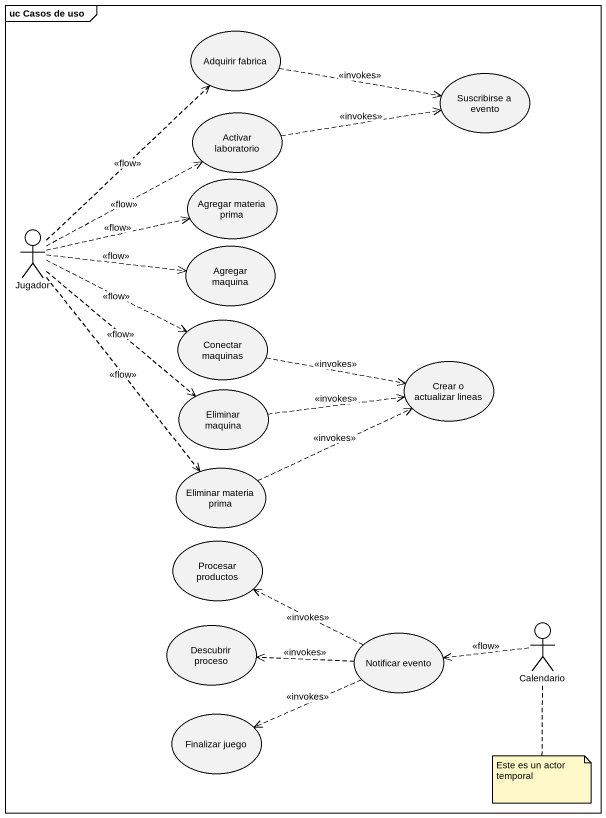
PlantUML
@startuml
mainframe uc Casos de uso
usecase "Adquirir fabrica" as Adquirir_fabrica
usecase "Suscribirse a evento" as Suscribirse_a_evento
usecase "Activar laboratorio" as Activar_laboratorio
usecase "Agregar materia prima" as Agregar_materia_prima
actor Jugador
usecase "Agregar maquina" as Agregar_maquina
usecase "Conectar maquinas" as Conectar_maquinas
usecase "Eliminar maquina" as Eliminar_maquina
usecase "Crear o actualizar lineas" as Crear_o_actualizar_lineas
usecase "Eliminar materia prima" as Eliminar_materia_prima
usecase "Procesar productos" as Procesar_productos
actor Calendario
usecase "Descubrir proceso" as Descubrir_proceso
usecase "Notificar evento" as Notificar_evento
usecase "Finalizar juego" as Finalizar_juego
Adquirir_fabrica .right.> Suscribirse_a_evento : <<invokes>>
Activar_laboratorio .right.> Suscribirse_a_evento : <<invokes>>
Jugador .up.> Adquirir_fabrica : <<flow>>
Jugador .up.> Activar_laboratorio : <<flow>>
Jugador .right.> Agregar_materia_prima : <<flow>>
Jugador .right.> Agregar_maquina : <<flow>>
Jugador .right.> Conectar_maquinas : <<flow>>
Jugador ..> Eliminar_maquina : <<flow>>
Jugador ..> Eliminar_materia_prima : <<flow>>
Conectar_maquinas .right.> Crear_o_actualizar_lineas : <<invokes>>
Eliminar_maquina .right.> Crear_o_actualizar_lineas : <<invokes>>
Eliminar_materia_prima .right.> Crear_o_actualizar_lineas : <<invokes>>
Calendario .left.> Notificar_evento : <<flow>>
Notificar_evento .left.> Procesar_productos : <<invokes>>
Notificar_evento .left.> Descubrir_proceso : <<invokes>>
Notificar_evento .left.> Finalizar_juego : <<invokes>>
note bottom of Calendario : Este es un actor temporal
@enduml
